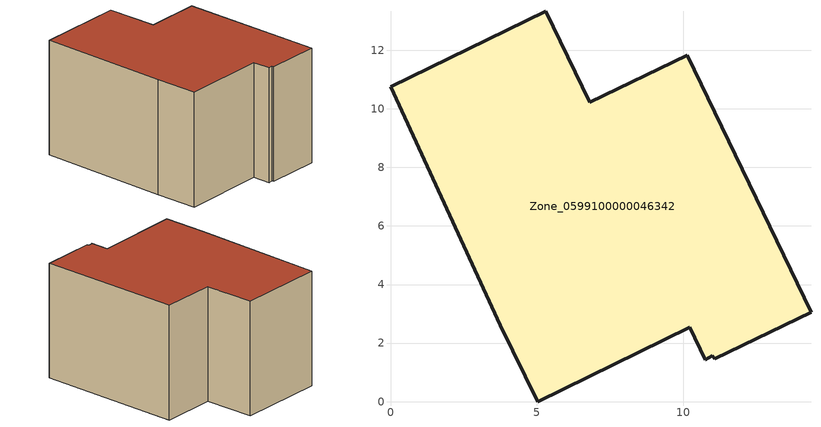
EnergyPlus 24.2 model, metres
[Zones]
Zone_0599100000046342
 floor ground (C_G): 10.99,1.57 10.75,1.43 10.22,2.54 5.02,0 3.75,2.6 0,10.76 5.3,13.33 6.8,10.23 10.13,11.82 14.36,3.05 11.08,1.46 z0
 wall outside (C_F): 3.75,2.6 5.02,0 10.22,2.54 10.75,1.43 10.99,1.57 11.08,1.46 14.36,3.05 10.13,11.82 6.8,10.23 5.3,13.33 0,10.76 3.75,2.6 z0:7.81
 roof outside (C_R): 10.75,1.43 10.99,1.57 11.08,1.46 14.36,3.05 10.13,11.82 6.8,10.23 5.3,13.33 0,10.76 3.75,2.6 5.02,0 10.22,2.54 z7.81
[BUILDING]
Pand.0599100000046342: North Axis=0; Terrain=City; Loads Convergence Tolerance Value=0.04; Temperature Convergence Tolerance Value=0.4; Solar Distribution=FullExterior; Maximum Number of Warmup Days=25; Minimum Number of Warmup Days=1
[Site:Location]
Rotterdam.The.Hague.AP_ZH_NLD Design_Conditions: Latitude=51.96; Longitude=4.45; Time Zone=1; Elevation=-4.5
[SITE:GROUNDTEMPERATURE:BUILDINGSURFACE]
18, 18, 18, 18, 18, 18, 18, 18, 18, 18, 18, 18
[MATERIAL] Thermal Absorptance=0.9; Solar Absorptance=0.7; Visible Absorptance=0.7
Name | Roughness | Thickness | Conductivity | Density | Specific Heat
G.TI.1965-1974 | MediumSmooth | 0.15 | 0.882353 | 540 | 1210
F.TI.1965-1974 | Rough | 0.3 | 0.697674 | 1920 | 840
R.TI.1965-1974 | MediumRough | 0.2 | 0.232558 | 1500 | 1000
[CONSTRUCTION]
C_G: G.TI.1965-1974
C_F: F.TI.1965-1974
C_R: R.TI.1965-1974
[ZONE]
Zone_0599100000046342: Type=1; Multiplier=1; Ceiling Height=Autocalculate; Volume=Autocalculate; Floor Area=autocalculate; Part of Total Floor Area=Yes
[ZONEINFILTRATION:DESIGNFLOWRATE]
Infil_Zone_0599100000046342: Zone or ZoneList or Space or SpaceList=Zone_0599100000046342; Schedule=AlwaysOn; Design Flow Rate Calculation Method=Flow/Area; Flow Rate per Floor Area=0.003; Constant Term Coefficient=1; Temperature Term Coefficient=0; Velocity Term Coefficient=0; Velocity Squared Term Coefficient=0
[HVACTEMPLATE:ZONE:IDEALLOADSAIRSYSTEM]
Zone_0599100000046342: Maximum Heating Supply Air Temperature=50; Minimum Cooling Supply Air Temperature=13; Maximum Heating Supply Air Humidity Ratio=0.0156; Minimum Cooling Supply Air Humidity Ratio=0.0077; Heating Limit=NoLimit; Cooling Limit=NoLimit; Dehumidification Control Type=ConstantSensibleHeatRatio; Cooling Sensible Heat Ratio=0.7; Dehumidification Setpoint=60; Humidification Control Type=None; Humidification Setpoint=30; Outdoor Air Method=None; Outdoor Air Flow Rate per Person=0.00944; Outdoor Air Flow Rate per Zone Floor Area=0; Outdoor Air Flow Rate per Zone=0; Demand Controlled Ventilation Type=None; Outdoor Air Economizer Type=NoEconomizer; Heat Recovery Type=None; Sensible Heat Recovery Effectiveness=0.7; Latent Heat Recovery Effectiveness=0.65
[ZONECONTROL:THERMOSTAT]
ThermostatControl_Zone_0599100000046342: Zone or ZoneList=Zone_0599100000046342; Control Type Schedule=DualSetpointControlType; Control 1=Thermostat_Zone_0599100000046342; Temperature Difference Between Cutout And Setpoint=0
[THERMOSTATSETPOINT:DUALSETPOINT]
Thermostat_Zone_0599100000046342: Heating Setpoint Temperature Schedule=HeatingSetpoint_Zone_0599100000046342; Cooling Setpoint Temperature Schedule=CoolingSetpoint_Zone_0599100000046342
[SCHEDULE:COMPACT]
HeatingSetpoint_Zone_0599100000046342: Through: 12/31, For: AllDays, Until: 24:00, 21
CoolingSetpoint_Zone_0599100000046342: Through: 12/31, For: AllDays, Until: 24:00, 24
DualSetpointControlType: Through: 12/31, For: AllDays, Until: 24:00, 4
AlwaysOn: Through: 12/31, For: AllDays, Until: 24:00, 1
